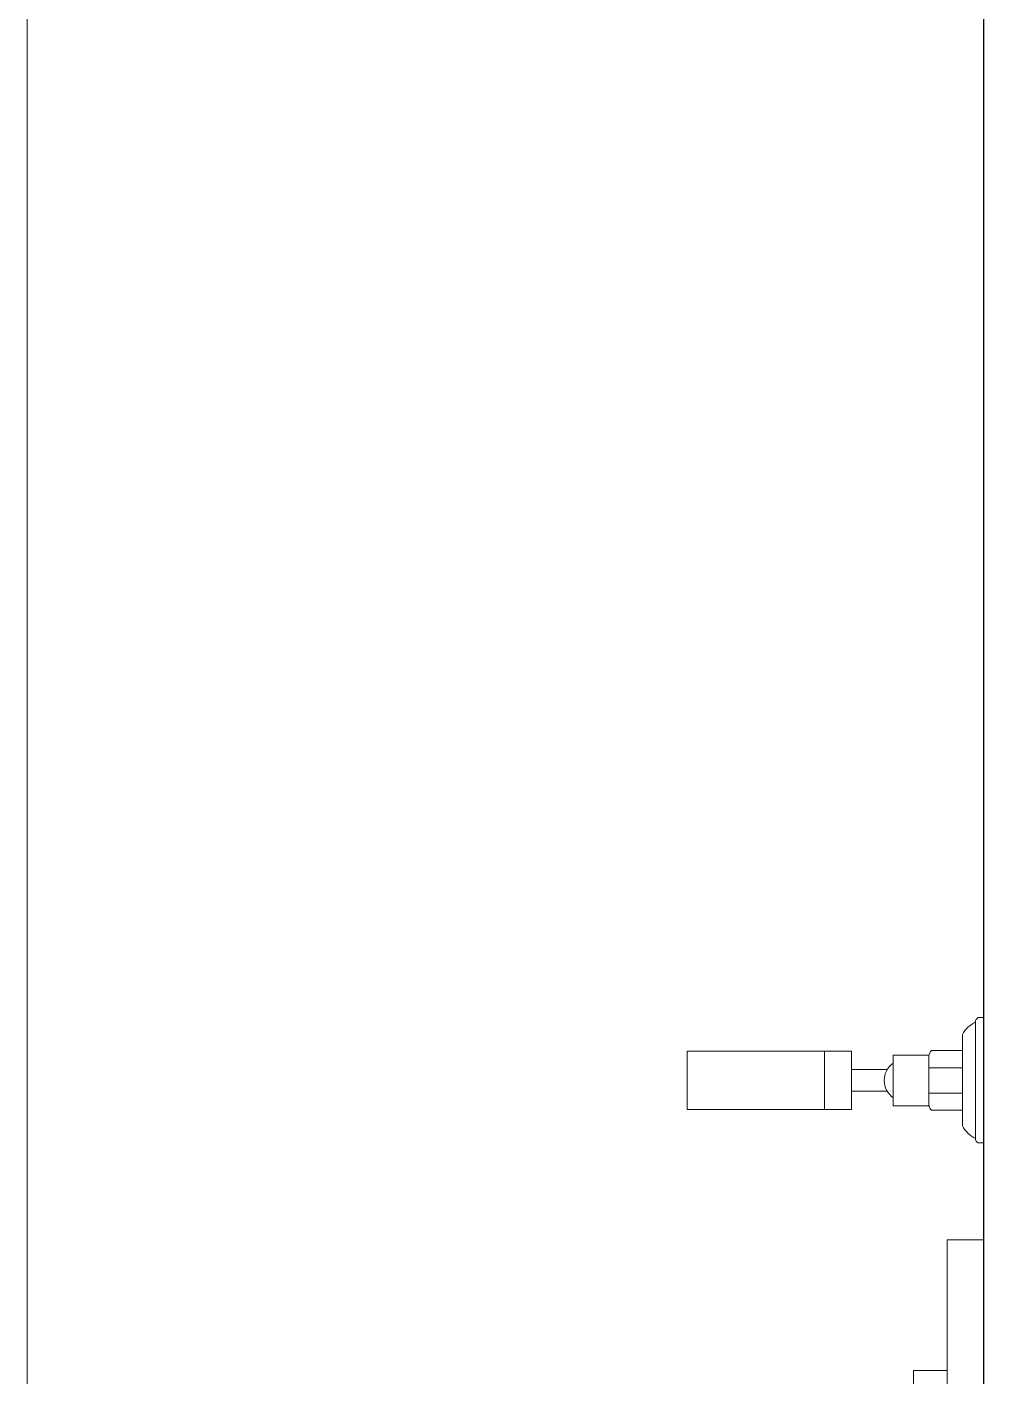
# Model space of a CAD drawing. Header units: metres. Extents: x -44 to 358, y -286 to 66.
# Drawn here: x 7.278 to 7.728, y -265.739 to -265.104 of the extents above; entities that cross this region are included whole.
import ezdxf

# ---------------------------------------------------------------- set-up
doc = ezdxf.new("R2010")
doc.units = ezdxf.units.M
doc.header["$LTSCALE"] = 0.3
doc.linetypes.add('HIDDEN2', pattern=[4.7625, 3.175, -1.5875])
for name, color, linetype, lineweight in [('A-WALL', 7, 'Continuous', 30), ('baños', 141, 'Continuous', 0), ('Columnas', 7, 'Continuous', 18)]:
    doc.layers.add(name, color=color, linetype=linetype, lineweight=lineweight)
doc.layers.add('Techos 1', color=7, linetype='HIDDEN2', lineweight=9, true_color=0x42391a)

# ---------------------------------------------------------------- blocks, each defined once
blk = doc.blocks.new('A$C0ed3e1a4')
at = {"layer": 'baños'}
for p, q in [((0.13955, 0.05904), (0.13684, 0.05904)), ((0.13955, 0.05904), (0.13955, 0)), ((0.12942, 0.05104), (0.12942, 0.02952)), ((0.13556, 0.00221), (0.13556, 0.05682)), ((0.0645, 0.04318), (0.0645, 0.0157)), ((0.09684, 0.01754), (0.09684, 0.04134)), ((0.09684, 0.04134), (0.11369, 0.04134)), ((0.11369, 0.04134), (0.11369, 0.02944)), ((0.12942, 0.0435), (0.11483, 0.0435)), ((0.09408, 0.03457), (0.07722, 0.03457)), ((0.11369, 0.03539), (0.12942, 0.03539)), ((0.11369, 0.01754), (0.11369, 0.02944)), ((0.12942, 0.008), (0.12942, 0.02952)), ((0.09408, 0.02431), (0.07722, 0.02431)), ((0.11369, 0.02349), (0.12942, 0.02349)), ((0.09684, 0.01754), (0.11369, 0.01754)), ((0.12942, 0.01538), (0.11483, 0.01538)), ((0.13955, 0), (0.13684, 0))]:
    blk.add_line(p, q, dxfattribs=at)
blk.add_lwpolyline([(0.07722, 0.04318), (0, 0.04318), (0, 0.0157), (0.07722, 0.0157)], close=True, dxfattribs=at)
for centre, radius, start, end in [((0.13797, 0.05691), 0.00241, 117.91788, 181.97177), ((0.14155, 0.0445), 0.01378, 115.78965, 151.65642), ((0.11932, 0.03974), 0.00586, 140.07929, 164.09241), ((0.10271, 0.02944), 0.01003, 125.7762, 234.2238), ((0.11932, 0.01915), 0.00586, 195.90759, 219.92071), ((0.14155, 0.01454), 0.01378, 208.34358, 244.21035), ((0.13797, 0.00213), 0.00241, 178.02823, 242.08212)]:
    blk.add_arc(centre, radius, start, end, dxfattribs=at)
blk = doc.blocks.new('A$C6528a993')
at = {"layer": 'A-WALL'}
blk.add_line((17.06, 18.35008), (15.69, 18.35008), dxfattribs=at)
at = {"layer": 'baños'}
for points in [[(16.68319, 18.35008), (16.68319, 18.33273), (16.83319, 18.33273), (16.83319, 18.35008)], [(16.7448, 18.33273), (16.7448, 18.31692), (16.77158, 18.31692), (16.77158, 18.33273)]]:
    blk.add_lwpolyline(points, close=True, dxfattribs=at)
at = {"layer": 'Techos 1'}
blk.add_line((11.7, 17.90008), (26.45, 17.90008), dxfattribs=at)
at = {"layer": 'baños', "rotation": 90.00000000000001}
blk.add_blockref('A$C0ed3e1a4', (16.63771, 18.21053), dxfattribs=at)
at = {"layer": 'baños', "linetype": 'Continuous', "flags": 8}
for tag, p in [('MODELNUMBER', (17.48536, 20.48119, 0)), ('TRADENAME', (17.48536, 20.48115, 0)), ('PRODUCT', (17.48536, 20.48111, 0)), ('MATERIAL', (17.48536, 20.48106, 0)), ('MODELNUMBER', (18.6601, 20.48119, 0)), ('TRADENAME', (18.6601, 20.48115, 0)), ('PRODUCT', (18.6601, 20.48111, 0)), ('MATERIAL', (18.6601, 20.48106, 0))]:
    blk.add_attdef(tag, p, '', height=0.0000254, rotation=180.00008, dxfattribs=at)

msp = doc.modelspace()

# ---------------------------------------------------------------- block references
at = {"layer": 'Columnas', "ltscale": 0.2, "rotation": 270}
msp.add_blockref('A$C6528a993', (-10.6218239, -248.9911924), dxfattribs=at)

doc.saveas('drawing.dxf')
